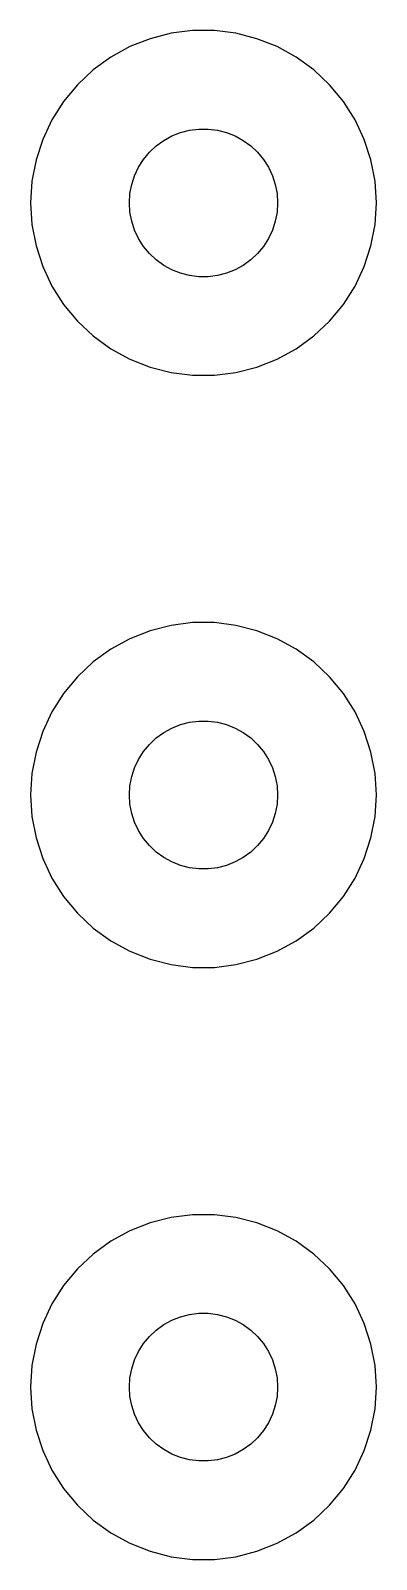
# Model space of a CAD drawing. Header units: metres. Extents: x -7 to 7, y 41 to 103.
import ezdxf

# ---------------------------------------------------------------- set-up
doc = ezdxf.new("R2010")
doc.units = ezdxf.units.M

msp = doc.modelspace()

# ---------------------------------------------------------------- linework, layer by layer
for p, q in [((-1.31166, 102.876), (-2.16312, 102.657)), ((-0.439529, 102.986), (-1.31166, 102.876)), ((0.439529, 102.986), (-0.439529, 102.986)), ((1.31166, 102.876), (0.439529, 102.986)), ((2.16312, 102.657), (1.31166, 102.876)), ((-2.98045, 102.334), (-3.75078, 101.91)), ((-2.16312, 102.657), (-2.98045, 102.334)), ((2.98045, 102.334), (2.16312, 102.657)), ((3.75078, 101.91), (2.98045, 102.334)), ((-3.75078, 101.91), (-4.46196, 101.394)), ((4.46196, 101.394), (3.75078, 101.91)), ((-4.46196, 101.394), (-5.10277, 100.792)), ((5.10277, 100.792), (4.46196, 101.394)), ((-5.10277, 100.792), (-5.66312, 100.114)), ((5.66312, 100.114), (5.10277, 100.792)), ((-5.66312, 100.114), (-6.13414, 99.3723)), ((6.13414, 99.3723), (5.66312, 100.114)), ((-6.13414, 99.3723), (-6.50842, 98.5769)), ((6.50842, 98.5769), (6.13414, 99.3723)), ((-6.50842, 98.5769), (-6.78008, 97.7408)), ((-1.60747, 98.533), (-1.27733, 98.7145)), ((-1.27733, 98.7145), (-0.927048, 98.8532)), ((-0.927048, 98.8532), (-0.562134, 98.9469)), ((-0.562134, 98.9469), (-0.18837, 98.9941)), ((-0.18837, 98.9941), (0.18837, 98.9941)), ((0.18837, 98.9941), (0.562134, 98.9469)), ((0.562134, 98.9469), (0.927048, 98.8532)), ((0.927048, 98.8532), (1.27733, 98.7145)), ((1.27733, 98.7145), (1.60747, 98.533)), ((6.78008, 97.7408), (6.50842, 98.5769)), ((-2.42705, 97.7634), (-2.1869, 98.0536)), ((-2.1869, 98.0536), (-1.91226, 98.3115)), ((-1.91226, 98.3115), (-1.60747, 98.533)), ((1.60747, 98.533), (1.91226, 98.3115)), ((1.91226, 98.3115), (2.1869, 98.0536)), ((2.1869, 98.0536), (2.42705, 97.7634)), ((-6.78008, 97.7408), (-6.94479, 96.8773)), ((-2.78932, 97.1044), (-2.62891, 97.4453)), ((-2.62891, 97.4453), (-2.42705, 97.7634)), ((2.42705, 97.7634), (2.62891, 97.4453)), ((2.62891, 97.4453), (2.78932, 97.1044)), ((6.94479, 96.8773), (6.78008, 97.7408)), ((-6.94479, 96.8773), (-7, 96)), ((-2.97633, 96.376), (-2.90575, 96.7461)), ((-2.90575, 96.7461), (-2.78932, 97.1044)), ((2.78932, 97.1044), (2.90575, 96.7461)), ((2.90575, 96.7461), (2.97633, 96.376)), ((7, 96), (6.94479, 96.8773)), ((-3, 96), (-2.97633, 96.376)), ((2.97633, 96.376), (3, 96)), ((-7, 96), (-6.94479, 95.1227)), ((-2.97633, 95.624), (-3, 96)), ((-2.90575, 95.2539), (-2.97633, 95.624)), ((2.97633, 95.624), (2.90575, 95.2539)), ((3, 96), (2.97633, 95.624)), ((6.94479, 95.1227), (7, 96)), ((-6.94479, 95.1227), (-6.78008, 94.2592)), ((-2.78932, 94.8956), (-2.90575, 95.2539)), ((-2.62891, 94.5547), (-2.78932, 94.8956)), ((2.78932, 94.8956), (2.62891, 94.5547)), ((2.90575, 95.2539), (2.78932, 94.8956)), ((6.78008, 94.2592), (6.94479, 95.1227)), ((-6.78008, 94.2592), (-6.50842, 93.4231)), ((-2.42705, 94.2366), (-2.62891, 94.5547)), ((-2.1869, 93.9464), (-2.42705, 94.2366)), ((2.42705, 94.2366), (2.1869, 93.9464)), ((2.62891, 94.5547), (2.42705, 94.2366)), ((6.50842, 93.4231), (6.78008, 94.2592)), ((-1.91226, 93.6885), (-2.1869, 93.9464)), ((-1.60747, 93.467), (-1.91226, 93.6885)), ((1.91226, 93.6885), (1.60747, 93.467)), ((2.1869, 93.9464), (1.91226, 93.6885)), ((-6.50842, 93.4231), (-6.13414, 92.6277)), ((-1.27733, 93.2855), (-1.60747, 93.467)), ((-0.927048, 93.1468), (-1.27733, 93.2855)), ((-0.562134, 93.0531), (-0.927048, 93.1468)), ((-0.18837, 93.0059), (-0.562134, 93.0531)), ((0.18837, 93.0059), (-0.18837, 93.0059)), ((0.562134, 93.0531), (0.18837, 93.0059)), ((0.927048, 93.1468), (0.562134, 93.0531)), ((1.27733, 93.2855), (0.927048, 93.1468)), ((1.60747, 93.467), (1.27733, 93.2855)), ((6.13414, 92.6277), (6.50842, 93.4231)), ((-6.13414, 92.6277), (-5.66312, 91.8855)), ((5.66312, 91.8855), (6.13414, 92.6277)), ((-5.66312, 91.8855), (-5.10277, 91.2082)), ((5.10277, 91.2082), (5.66312, 91.8855)), ((-5.10277, 91.2082), (-4.46196, 90.6064)), ((4.46196, 90.6064), (5.10277, 91.2082)), ((-4.46196, 90.6064), (-3.75078, 90.0897)), ((3.75078, 90.0897), (4.46196, 90.6064)), ((-3.75078, 90.0897), (-2.98045, 89.6662)), ((2.98045, 89.6662), (3.75078, 90.0897)), ((-2.98045, 89.6662), (-2.16312, 89.3426)), ((-2.16312, 89.3426), (-1.31166, 89.124)), ((1.31166, 89.124), (2.16312, 89.3426)), ((2.16312, 89.3426), (2.98045, 89.6662)), ((-1.31166, 89.124), (-0.439529, 89.0138)), ((-0.439529, 89.0138), (0.439529, 89.0138)), ((0.439529, 89.0138), (1.31166, 89.124)), ((-1.31166, 78.876), (-2.16312, 78.6574)), ((-0.439529, 78.9862), (-1.31166, 78.876)), ((0.439529, 78.9862), (-0.439529, 78.9862)), ((1.31166, 78.876), (0.439529, 78.9862)), ((2.16312, 78.6574), (1.31166, 78.876)), ((-2.98045, 78.3338), (-3.75078, 77.9103)), ((-2.16312, 78.6574), (-2.98045, 78.3338)), ((2.98045, 78.3338), (2.16312, 78.6574)), ((3.75078, 77.9103), (2.98045, 78.3338)), ((-3.75078, 77.9103), (-4.46196, 77.3936)), ((4.46196, 77.3936), (3.75078, 77.9103)), ((-4.46196, 77.3936), (-5.10277, 76.7918)), ((5.10277, 76.7918), (4.46196, 77.3936)), ((-5.10277, 76.7918), (-5.66312, 76.1145)), ((5.66312, 76.1145), (5.10277, 76.7918)), ((-5.66312, 76.1145), (-6.13414, 75.3723)), ((6.13414, 75.3723), (5.66312, 76.1145)), ((-6.13414, 75.3723), (-6.50842, 74.5769)), ((-0.562134, 74.9469), (-0.18837, 74.9941)), ((-0.18837, 74.9941), (0.18837, 74.9941)), ((0.18837, 74.9941), (0.562134, 74.9469)), ((6.50842, 74.5769), (6.13414, 75.3723)), ((-6.50842, 74.5769), (-6.78008, 73.7408)), ((-1.91226, 74.3115), (-1.60747, 74.533)), ((-1.60747, 74.533), (-1.27733, 74.7145)), ((-1.27733, 74.7145), (-0.927048, 74.8532)), ((-0.927048, 74.8532), (-0.562134, 74.9469)), ((0.562134, 74.9469), (0.927048, 74.8532)), ((0.927048, 74.8532), (1.27733, 74.7145)), ((1.27733, 74.7145), (1.60747, 74.533)), ((1.60747, 74.533), (1.91226, 74.3115)), ((6.78008, 73.7408), (6.50842, 74.5769)), ((-2.62891, 73.4453), (-2.42705, 73.7634)), ((-2.42705, 73.7634), (-2.1869, 74.0536)), ((-2.1869, 74.0536), (-1.91226, 74.3115)), ((1.91226, 74.3115), (2.1869, 74.0536)), ((2.1869, 74.0536), (2.42705, 73.7634)), ((2.42705, 73.7634), (2.62891, 73.4453)), ((-6.78008, 73.7408), (-6.94479, 72.8773)), ((-2.78932, 73.1044), (-2.62891, 73.4453)), ((2.62891, 73.4453), (2.78932, 73.1044)), ((6.94479, 72.8773), (6.78008, 73.7408)), ((-6.94479, 72.8773), (-7, 72)), ((-2.97633, 72.376), (-2.90575, 72.7461)), ((-2.90575, 72.7461), (-2.78932, 73.1044)), ((2.78932, 73.1044), (2.90575, 72.7461)), ((2.90575, 72.7461), (2.97633, 72.376)), ((7, 72), (6.94479, 72.8773)), ((-7, 72), (-6.94479, 71.1227)), ((-3, 72), (-2.97633, 72.376)), ((-2.97633, 71.624), (-3, 72)), ((2.97633, 72.376), (3, 72)), ((3, 72), (2.97633, 71.624)), ((6.94479, 71.1227), (7, 72)), ((-2.90575, 71.2539), (-2.97633, 71.624)), ((2.97633, 71.624), (2.90575, 71.2539)), ((-6.94479, 71.1227), (-6.78008, 70.2592)), ((-2.78932, 70.8956), (-2.90575, 71.2539)), ((-2.62891, 70.5547), (-2.78932, 70.8956)), ((2.78932, 70.8956), (2.62891, 70.5547)), ((2.90575, 71.2539), (2.78932, 70.8956)), ((6.78008, 70.2592), (6.94479, 71.1227)), ((-6.78008, 70.2592), (-6.50842, 69.4231)), ((-2.42705, 70.2366), (-2.62891, 70.5547)), ((-2.1869, 69.9464), (-2.42705, 70.2366)), ((2.42705, 70.2366), (2.1869, 69.9464)), ((2.62891, 70.5547), (2.42705, 70.2366)), ((6.50842, 69.4231), (6.78008, 70.2592)), ((-6.50842, 69.4231), (-6.13414, 68.6277)), ((-1.91226, 69.6885), (-2.1869, 69.9464)), ((-1.60747, 69.467), (-1.91226, 69.6885)), ((-1.27733, 69.2855), (-1.60747, 69.467)), ((1.60747, 69.467), (1.27733, 69.2855)), ((1.91226, 69.6885), (1.60747, 69.467)), ((2.1869, 69.9464), (1.91226, 69.6885)), ((6.13414, 68.6277), (6.50842, 69.4231)), ((-0.927048, 69.1468), (-1.27733, 69.2855)), ((-0.562134, 69.0531), (-0.927048, 69.1468)), ((-0.18837, 69.0059), (-0.562134, 69.0531)), ((0.18837, 69.0059), (-0.18837, 69.0059)), ((0.562134, 69.0531), (0.18837, 69.0059)), ((0.927048, 69.1468), (0.562134, 69.0531)), ((1.27733, 69.2855), (0.927048, 69.1468)), ((-6.13414, 68.6277), (-5.66312, 67.8855)), ((5.66312, 67.8855), (6.13414, 68.6277)), ((-5.66312, 67.8855), (-5.10277, 67.2082)), ((5.10277, 67.2082), (5.66312, 67.8855)), ((-5.10277, 67.2082), (-4.46196, 66.6064)), ((4.46196, 66.6064), (5.10277, 67.2082)), ((-4.46196, 66.6064), (-3.75078, 66.0897)), ((3.75078, 66.0897), (4.46196, 66.6064)), ((-3.75078, 66.0897), (-2.98045, 65.6662)), ((2.98045, 65.6662), (3.75078, 66.0897)), ((-2.98045, 65.6662), (-2.16312, 65.3426)), ((-2.16312, 65.3426), (-1.31166, 65.124)), ((-1.31166, 65.124), (-0.439529, 65.0138)), ((0.439529, 65.0138), (1.31166, 65.124)), ((1.31166, 65.124), (2.16312, 65.3426)), ((2.16312, 65.3426), (2.98045, 65.6662)), ((-0.439529, 65.0138), (0.439529, 65.0138)), ((-2.16312, 54.6574), (-2.98045, 54.3338)), ((-1.31166, 54.876), (-2.16312, 54.6574)), ((-0.439529, 54.9862), (-1.31166, 54.876)), ((0.439529, 54.9862), (-0.439529, 54.9862)), ((1.31166, 54.876), (0.439529, 54.9862)), ((2.16312, 54.6574), (1.31166, 54.876)), ((2.98045, 54.3338), (2.16312, 54.6574)), ((-2.98045, 54.3338), (-3.75078, 53.9103)), ((3.75078, 53.9103), (2.98045, 54.3338)), ((-4.46196, 53.3936), (-5.10277, 52.7918)), ((-3.75078, 53.9103), (-4.46196, 53.3936)), ((4.46196, 53.3936), (3.75078, 53.9103)), ((5.10277, 52.7918), (4.46196, 53.3936)), ((-5.10277, 52.7918), (-5.66312, 52.1145)), ((5.66312, 52.1145), (5.10277, 52.7918)), ((-5.66312, 52.1145), (-6.13414, 51.3723)), ((6.13414, 51.3723), (5.66312, 52.1145)), ((-6.13414, 51.3723), (-6.50842, 50.5769)), ((-1.27733, 50.7145), (-0.927048, 50.8532)), ((-0.927048, 50.8532), (-0.562134, 50.9469)), ((-0.562134, 50.9469), (-0.18837, 50.9941)), ((-0.18837, 50.9941), (0.18837, 50.9941)), ((0.18837, 50.9941), (0.562134, 50.9469)), ((0.562134, 50.9469), (0.927048, 50.8532)), ((0.927048, 50.8532), (1.27733, 50.7145)), ((6.50842, 50.5769), (6.13414, 51.3723)), ((-6.50842, 50.5769), (-6.78008, 49.7408)), ((-2.1869, 50.0536), (-1.91226, 50.3115)), ((-1.91226, 50.3115), (-1.60747, 50.533)), ((-1.60747, 50.533), (-1.27733, 50.7145)), ((1.27733, 50.7145), (1.60747, 50.533)), ((1.60747, 50.533), (1.91226, 50.3115)), ((1.91226, 50.3115), (2.1869, 50.0536)), ((6.78008, 49.7408), (6.50842, 50.5769)), ((-6.78008, 49.7408), (-6.94479, 48.8773)), ((-2.62891, 49.4453), (-2.42705, 49.7634)), ((-2.42705, 49.7634), (-2.1869, 50.0536)), ((2.1869, 50.0536), (2.42705, 49.7634)), ((2.42705, 49.7634), (2.62891, 49.4453)), ((6.94479, 48.8773), (6.78008, 49.7408)), ((-2.90575, 48.7461), (-2.78932, 49.1044)), ((-2.78932, 49.1044), (-2.62891, 49.4453)), ((2.62891, 49.4453), (2.78932, 49.1044)), ((2.78932, 49.1044), (2.90575, 48.7461)), ((-6.94479, 48.8773), (-7, 48)), ((-3, 48), (-2.97633, 48.376)), ((-2.97633, 48.376), (-2.90575, 48.7461)), ((2.90575, 48.7461), (2.97633, 48.376)), ((2.97633, 48.376), (3, 48)), ((7, 48), (6.94479, 48.8773)), ((-7, 48), (-6.94479, 47.1227)), ((-2.97633, 47.624), (-3, 48)), ((3, 48), (2.97633, 47.624)), ((6.94479, 47.1227), (7, 48)), ((-6.94479, 47.1227), (-6.78008, 46.2592)), ((-2.90575, 47.2539), (-2.97633, 47.624)), ((-2.78932, 46.8956), (-2.90575, 47.2539)), ((2.90575, 47.2539), (2.78932, 46.8956)), ((2.97633, 47.624), (2.90575, 47.2539)), ((6.78008, 46.2592), (6.94479, 47.1227)), ((-2.62891, 46.5547), (-2.78932, 46.8956)), ((-2.42705, 46.2366), (-2.62891, 46.5547)), ((2.62891, 46.5547), (2.42705, 46.2366)), ((2.78932, 46.8956), (2.62891, 46.5547)), ((-6.78008, 46.2592), (-6.50842, 45.4231)), ((-2.1869, 45.9464), (-2.42705, 46.2366)), ((-1.91226, 45.6885), (-2.1869, 45.9464)), ((2.1869, 45.9464), (1.91226, 45.6885)), ((2.42705, 46.2366), (2.1869, 45.9464)), ((6.50842, 45.4231), (6.78008, 46.2592)), ((-6.50842, 45.4231), (-6.13414, 44.6277)), ((-1.60747, 45.467), (-1.91226, 45.6885)), ((-1.27733, 45.2855), (-1.60747, 45.467)), ((-0.927048, 45.1468), (-1.27733, 45.2855)), ((1.27733, 45.2855), (0.927048, 45.1468)), ((1.60747, 45.467), (1.27733, 45.2855)), ((1.91226, 45.6885), (1.60747, 45.467)), ((6.13414, 44.6277), (6.50842, 45.4231)), ((-6.13414, 44.6277), (-5.66312, 43.8855)), ((-0.562134, 45.0531), (-0.927048, 45.1468)), ((-0.18837, 45.0059), (-0.562134, 45.0531)), ((0.18837, 45.0059), (-0.18837, 45.0059)), ((0.562134, 45.0531), (0.18837, 45.0059)), ((0.927048, 45.1468), (0.562134, 45.0531)), ((5.66312, 43.8855), (6.13414, 44.6277)), ((-5.66312, 43.8855), (-5.10277, 43.2082)), ((5.10277, 43.2082), (5.66312, 43.8855)), ((-5.10277, 43.2082), (-4.46196, 42.6064)), ((4.46196, 42.6064), (5.10277, 43.2082)), ((-4.46196, 42.6064), (-3.75078, 42.0897)), ((3.75078, 42.0897), (4.46196, 42.6064)), ((-3.75078, 42.0897), (-2.98045, 41.6662)), ((-2.98045, 41.6662), (-2.16312, 41.3426)), ((2.16312, 41.3426), (2.98045, 41.6662)), ((2.98045, 41.6662), (3.75078, 42.0897)), ((-2.16312, 41.3426), (-1.31166, 41.124)), ((-1.31166, 41.124), (-0.439529, 41.0138)), ((-0.439529, 41.0138), (0.439529, 41.0138)), ((0.439529, 41.0138), (1.31166, 41.124)), ((1.31166, 41.124), (2.16312, 41.3426))]:
    msp.add_line(p, q)

doc.saveas('drawing.dxf')
